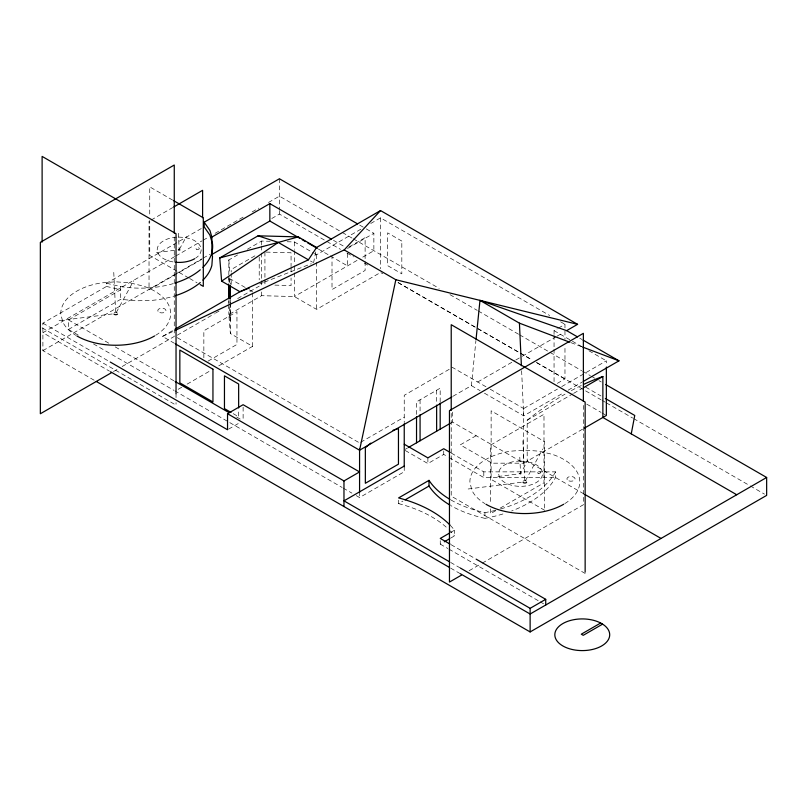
<?xml version="1.0" encoding="UTF-8"?>
<svg xmlns="http://www.w3.org/2000/svg" width="807" height="807" viewBox="0 0 807 807"><rect width="100%" height="100%" fill="white"/><g stroke="black" fill="none" stroke-linecap="round" stroke-linejoin="round"><path stroke-width="0.61" stroke-dasharray="4.04 3.03" d="M452.939 396.298L471.399 385.635L475.938 340.504M313.58 262.81L315.9 251.017M116.329 312.41L133.629 280.745M179.426 249.282L186.346 236.622M497.909 476.523L520.565 473.659L527.728 460.555M525.448 480.71L542.738 449.055M151.181 220.018L172.698 207.591M94.137 380.218L42.902 350.642L42.902 323.163L106.504 286.445L106.504 283.257L204.171 226.868M174.786 256.576L42.902 332.726L109.449 371.139M175.876 255.95L202.032 240.849M203.122 240.224L208.579 237.076M215.116 233.294L244.541 216.306M252.177 211.898L258.714 208.125M268.519 202.466L279.424 196.172L341.3 231.891M78.259 335.127L68.464 329.468L68.464 319.915L120.707 289.753L106.504 286.445M68.464 329.468L120.707 299.306L135.798 300.809L151.101 300.446A72.196 41.682 0 0 0 174.08 296.098M42.902 350.642L174.786 274.501M175.876 273.876L202.032 258.765M203.122 258.139L209.669 254.366M271.798 218.495L279.424 214.087L340.463 249.333M201.528 259.511L149.033 289.824L149.033 221.259M228.835 274.864L228.835 259.965L237.571 254.931M247.396 249.252L261.589 241.061L270.093 241.293M254.911 255.839L231.206 269.528L231.206 272.05M174.494 343.348L162.52 336.438L174.514 329.508M237.672 298.57L259.218 286.122M113.474 371.543L117.832 369.031M122.17 366.519L174.262 336.448L174.262 235.614M177.308 335.177L214.39 313.772M215.489 313.136L219.847 310.624M314.488 253.539L316.596 254.76L362.111 228.482M370.776 223.478L380.531 217.85L549.688 315.517M252.571 292.971L252.571 346.354L230.368 333.533L228.835 314.589L261.589 295.685L294.404 296.572L316.596 309.384L380.531 272.473L382.72 273.734M349.098 246.922L365.117 237.672L365.117 270.446L332.01 289.562L332.01 256.787M347.545 248.475L373.863 233.284L373.863 250.695L361.233 257.988M357.017 260.419L294.404 296.572L294.404 265.533M208.115 361.092L236.955 344.438L236.955 311.663L203.848 330.779L203.848 358.51M181.676 387.279L175.129 391.062L342.107 487.458M187.123 384.132L211.121 370.282M218.758 365.874L252.571 346.354M228.573 429.153L240.002 422.555M360.658 442.297L404.236 417.128M554.056 334.36L554.056 330.638L557.324 328.742M558.424 328.116L564.971 324.333L564.971 339.233M477.704 381.993L514.684 360.648M515.774 360.023L521.211 356.886M522.3 356.25L556.013 336.791M557.102 336.156L560.361 334.28M405.255 449.317L407.454 448.046M450.427 423.241L452.475 422.051L523.703 463.178L583.411 428.699M356.291 495.649L359.569 497.546L404.236 471.752L404.236 466.063M557.324 383.365L564.971 378.957L564.971 345.436M405.306 450.528L427.881 463.561L443.729 454.412L448.056 456.913M476.13 435.709L460.283 444.859L492.018 463.178L523.703 463.178L523.703 408.554L557.415 389.085M561.773 386.573L606.36 360.83L606.36 365.803M484.472 393.191L523.703 415.837L563.76 392.706M568.088 390.215L582.16 382.084M583.844 493.874L527.193 461.16L527.193 420.195L572.597 393.977M573.676 393.352L582.331 388.359M398.577 500.199L398.577 503.618L402.925 501.107M450.427 532.559L454.502 530.209A111.497 64.368 0 0 0 449.943 525.004M495.801 510.649L490.424 513.756L490.424 508.773M500.108 508.168L543.989 482.828L543.989 414.263L490.424 445.192L490.424 503.78M440.259 540.71L440.259 544.13L443.305 542.365M450.427 538.249L454.502 535.898L454.502 530.209M469.109 570.72L481.113 563.79M482.203 563.165L583.37 504.748L583.37 403.914M162.52 336.438L175.008 330.487M259.824 283.923L263.324 282.551M264.494 282.087L311.24 263.728M156.518 252.591L174.756 250.291M59.062 320.682L112.526 313.933M468.171 488.992L521.635 482.233M176.541 237.238L173.495 237.47A21.981 12.69 0 0 0 157.204 249.726L157.95 253.015A21.981 12.69 0 0 0 173.495 261.993M178.579 237.087L184.874 237.47L190.17 238.741A21.981 12.69 0 0 1 195.698 258.099M526.598 481.244A2.038 1.17 0 0 0 525.851 480.811L524.308 480.69A2.038 1.17 0 0 0 523.077 481.244M451.315 453.1L483.797 471.863L555.569 471.863L555.569 477.552A108.975 62.916 0 0 1 511.598 510.992M449.146 457.539L483.797 477.552L555.569 477.552M287.11 241.747L294.404 241.949L313.429 252.934M266.169 252.107L291.065 252.783L291.065 266.643M274.884 285.113L291.065 285.557L291.065 277.991M106.504 283.257L120.707 286.566A72.196 41.682 0 0 0 174.08 283.358M570.963 342.662L581.504 346.647M560.603 321.811L564.971 324.333M579.749 338.183L581.928 339.444M554.056 330.638L582.392 346.99M588.928 350.763L606.36 360.83M359.751 225.133L365.178 228.27M366.267 228.895L373.863 233.284M342.38 232.517L352.155 238.156M353.234 238.781L439.129 288.371M450.003 294.656L477.199 310.352M478.289 310.988L518.538 334.219M519.627 334.855L549.002 351.812M550.081 352.437L581.635 370.645M582.715 371.281L590.331 375.669M591.42 376.304L594.688 378.18M599.036 380.702L601.215 381.953M333.523 240.375L345.386 247.224M585.711 387.148L600.963 395.955M347 253.105L353.547 256.878M364.441 263.173L367.71 265.059M398.234 282.682L519.224 352.538M520.313 353.163L532.297 360.083M536.665 362.605L600.973 399.737M602.062 400.363L605.331 402.249M606.42 402.885L632.577 417.986M633.666 418.611L749.209 485.32M750.298 485.945L764.471 494.126M397.992 282.551L519.133 352.488M520.222 353.123L532.227 360.053M536.594 362.575L564.971 378.957M318.412 249.06L329.206 255.294M330.285 255.92L347.545 265.886L347.545 253.448M586.75 404.125L600.912 412.306M602.002 412.942L605.27 414.828M310.483 261.024L312.551 262.214M172.617 200.096L149.739 186.881L149.739 215.56M485.935 386.745L452.475 367.437L404.236 395.289L404.236 422.596M490.242 389.236L523.703 408.554M471.399 385.635L480.115 390.669M245.167 287.463L230.368 278.919L230.368 283.882M249.393 289.895L252.571 291.731M176.975 271.172L149.739 255.446L149.739 220.543M179.154 272.433L188.606 277.89M189.655 278.496L197.009 282.743M544.695 510.306L491.13 479.378L491.13 410.813L544.695 441.742L544.695 509.066M177.318 337.699L359.569 442.922M585.146 573.444L451.224 496.134L451.224 411.681M233.193 413.648L238.65 416.805L238.65 409.24M68.464 319.915L108.733 343.167M115.27 346.939L174.04 380.874M236.653 417.017L240.96 419.509M451.133 544.715L475.051 558.525M93.491 343.923L174.04 390.427M343.197 488.094L351.933 493.127M440.259 544.13L447.865 548.518M448.954 549.153L539.197 601.255M540.287 601.881L543.545 603.767M42.902 323.163L109.157 361.415M450.659 562.449L460.464 568.108M42.115 327.824L176.037 405.134L176.037 402.622M450.659 568.138L460.464 573.797M228.835 259.965L229.894 272.998M229.46 278.627L229.834 283.267M229.087 306.761L230.217 320.682L230.217 299.256M522.875 440.723L524.782 480.659M519.789 457.216L520.565 473.659M178.397 233.284L179.154 249.262M113.767 272.413L115.663 312.349M521.625 370.756L523.703 415.837M554.056 335.601L554.056 348.019M554.056 349.26L554.056 382.77M450.952 499.977A96.204 55.542 0 0 0 484.926 512.647L484.926 518.336A108.975 62.916 0 0 0 504.193 513.565M483.797 471.863L483.797 477.552M452.475 412.125L452.475 422.051M443.729 451.002L443.729 454.412M440.178 401.846L440.178 388.187L416.533 401.846L416.533 415.494M436.637 390.235L436.637 403.893M427.881 457.872L427.881 463.561M420.074 399.798L420.074 413.446M380.531 217.85L380.531 268.751M359.569 491.856L359.569 497.546M316.596 254.76L316.596 260.964M316.596 262.214L316.596 309.384M294.404 241.949L294.404 249.393M294.404 250.634L294.404 264.293M291.065 267.904L291.065 272.948M279.424 178.761L279.424 209.316M279.424 210.506L279.424 214.087M264.928 252.077L264.928 278.546M264.928 279.807L264.928 284.851M261.589 241.061L261.589 244.783M261.589 246.024L261.589 279.545M261.589 280.786L261.589 286.989M261.589 291.963L261.589 295.685M259.218 257.13L259.218 279.817M243.119 407.182L243.119 420.76M231.206 273.311L231.206 284.659M230.368 300.022L230.368 302.504M230.368 303.745L230.368 333.533M228.996 277.86L228.996 282.904M228.996 299.296L228.996 305.601M228.835 276.105L228.835 283.56M228.835 300.94L228.835 303.422M228.835 304.663L228.835 314.589M176.037 393.796L176.037 397.579M120.707 286.566L120.707 299.306M564.799 503.608A54.947 31.725 0 0 0 552.311 454.351L539.056 451.184L524.832 450.104L510.609 451.184A54.947 31.725 0 0 0 469.886 481.829L471.762 490.041A54.947 31.725 0 0 0 484.876 503.608M114.281 312.692A2.038 1.17 0 0 1 115.199 312.39L116.743 312.511A2.038 1.17 0 0 1 117.166 312.692M155.68 335.298A54.947 31.725 0 0 0 143.202 286.051L129.947 282.884L115.724 281.794L101.5 282.884A54.947 31.725 0 0 0 60.777 313.52L62.643 321.731A54.947 31.725 0 0 0 75.767 335.298M527.193 420.195A280.291 161.824 -60 0 1 565.031 394.139M571.376 390.588A280.291 161.824 -60 0 1 581.938 385.211M555.569 471.863A108.975 62.916 0 0 1 500.915 508.874M495.327 510.387A108.975 62.916 0 0 1 484.926 512.647M484.926 518.336A96.204 55.542 0 0 1 450.952 505.666M398.577 503.618A111.497 64.368 0 0 1 448.248 529.019M449.106 529.856A111.497 64.368 0 0 1 454.502 535.898M519.789 473.538C520.969 475.444 522.058 472.145 519.789 473.538M520.565 460.968L514.886 461.402A21.981 12.69 0 0 0 498.595 473.659L499.341 476.947A21.981 12.69 0 0 0 533.952 483.726A21.981 12.69 0 0 0 531.561 462.673L520.565 460.968M401.815 241.061L387.632 232.87L387.632 265.644L401.815 273.835L401.815 241.061M568.945 480.901A4.085 2.36 0 0 0 575.068 478.864A4.085 2.36 0 0 0 568.945 476.826A4.085 2.36 0 0 0 568.945 480.901M196.827 249.363A1.634 0.938 0 0 0 199.279 248.546A1.634 0.938 0 0 0 196.827 247.729A1.634 0.938 0 0 0 196.827 249.363M159.836 312.602A4.085 2.36 0 0 0 165.96 310.554A4.085 2.36 0 0 0 159.836 308.516A4.085 2.36 0 0 0 159.836 312.602M538.219 473.295A1.634 0.938 0 0 0 540.66 472.478A1.634 0.938 0 0 0 538.219 471.661A1.634 0.938 0 0 0 538.219 473.295"/><path stroke-width="1.21" d="M476.059 339.253L479.973 300.386L566.665 330.638L577.57 336.923M631.256 433.853L634.746 415.454L605.321 398.466M175.583 343.984L359.569 450.205L395.834 279.736L344.196 249.928L175.008 330.487M179.89 249.968L178.397 249.847L179.588 249.323M175.603 328.883L239.951 291.731L308.415 259.824L316.596 247.477L380.531 210.566L577.58 324.333L566.665 330.638M344.196 249.928L380.531 210.566M249.302 288.059L239.951 291.731L221.622 281.149L278.274 242.423L298.267 236.895L316.596 247.477M173.777 206.975L202.597 190.331L202.597 217.759M202.9 267.389A72.196 41.682 0 0 0 212.503 243.785L209.901 235.069L204.171 226.868L204.171 222.207L279.424 178.761L357.582 223.882M202.9 280.14A72.196 41.682 0 0 0 211.868 265.362L212.503 256.525L211.888 254.487L211.888 237.076L269.841 203.616L331.364 239.124M211.888 254.487L269.841 221.027L300.063 238.469M221.622 281.149L219.746 257.937L258.069 235.815L298.267 236.895M111.295 372.804L40.35 413.759L40.35 242.342L174.262 165.021L174.262 233.092M227.534 413.709L243.119 404.711L359.569 471.934L343.974 480.942L227.534 413.709L227.534 429.758L110.236 362.04M359.569 450.205L451.849 396.923M408.332 447.542L450.336 423.292M404.236 466.063L343.974 500.854L449.57 561.823M583.249 381.459L618.979 360.83L583.017 340.07M583.411 387.733L602.869 376.496L602.869 417.471L736.72 494.741M449.993 499.422A96.204 55.542 0 0 1 429.001 480.367L398.577 497.929A111.497 64.368 0 0 1 449.943 525.004M405.104 499.856L429.001 486.056L429.001 480.367M584.49 428.083L606.36 415.454L606.36 367.044M449.418 533.145L440.259 538.44L450.044 544.089M444.324 541.779L449.418 538.844M461.463 575.129L449.459 582.069L449.459 410.642L583.37 333.331L583.37 401.392M460.464 568.108L530.128 608.327L545.724 599.329L545.724 605.018M96.315 381.479L530.128 631.942L766.65 495.387L766.65 477.472L530.128 614.016L460.464 573.797M600.63 623.034L581.292 634.191L583.239 635.311L602.567 624.154M219.746 257.937L278.274 242.423L308.415 259.824M395.834 279.736L577.58 324.333M258.069 235.815L278.274 242.423M479.973 300.386L519.436 323.163L569.792 342.218M582.674 347.091L618.979 360.83M605.573 384.465L766.65 477.472M302.222 239.719L305.46 241.586M307.618 242.826L317.333 248.435M173.707 200.721L203.303 217.809L203.303 286.374L200.156 284.558M584.924 494.499L661.034 538.44M450.225 452.475L443.729 448.722L427.881 457.872L404.236 444.213M231.004 412.397L224.457 408.614L224.457 375.84L238.65 384.031L238.65 407.979M175.129 381.499L229.097 412.659M476.14 559.15L545.724 599.329M110.539 371.765L449.57 567.513M204.171 222.207L209.901 230.409L211.888 237.076M230.025 285.587L230.217 297.995M519.436 323.163L521.393 365.742M585.146 572.183L585.146 402.027L451.224 324.707L451.224 410.42M530.128 608.327L530.128 631.942M440.178 403.086L440.178 429.153M436.637 405.134L436.637 431.2M420.074 414.687L420.074 440.763M416.533 416.735L416.533 442.811M404.236 423.836L404.236 466.789M359.569 449.126L359.569 492.573M343.974 480.942L343.974 506.544M269.841 203.616L269.841 221.027M230.368 285.123L230.368 298.782M228.996 285.426L228.996 298.035M228.835 284.8L228.835 298.449M176.037 393.796L176.037 233.717L42.115 156.407L42.115 242.11M563.689 504.264A54.947 31.725 0 0 1 485.975 504.264M526.598 482.415A2.038 1.17 0 0 1 523.077 482.415M194.719 258.704A21.981 12.69 0 0 1 175.744 262.265M154.581 335.954A54.947 31.725 0 0 1 76.867 335.954M117.489 314.115A2.038 1.17 0 0 1 113.958 314.115M370.776 443.124A83.625 48.279 -60 0 0 365.349 447.774L365.349 483.282L398.456 464.166L398.456 428.658A83.625 48.279 -60 0 0 393.019 430.282M584.036 384.223A280.291 161.824 -60 0 1 602.869 376.496M200.287 269.8A72.196 41.682 0 0 1 175.21 283.005M449.993 505.111A96.204 55.542 0 0 1 429.001 486.056M200.287 282.551A72.196 41.682 0 0 1 175.21 295.755M601.669 623.559L598.965 622.187A27.438 15.837 0 0 0 555.478 631.326A27.438 15.837 0 0 0 588.202 650.22A27.438 15.837 0 0 0 604.029 625.112L601.669 623.559M212.947 369.192L179.84 350.077L179.84 382.851L212.947 401.967L212.947 369.192"/></g></svg>
